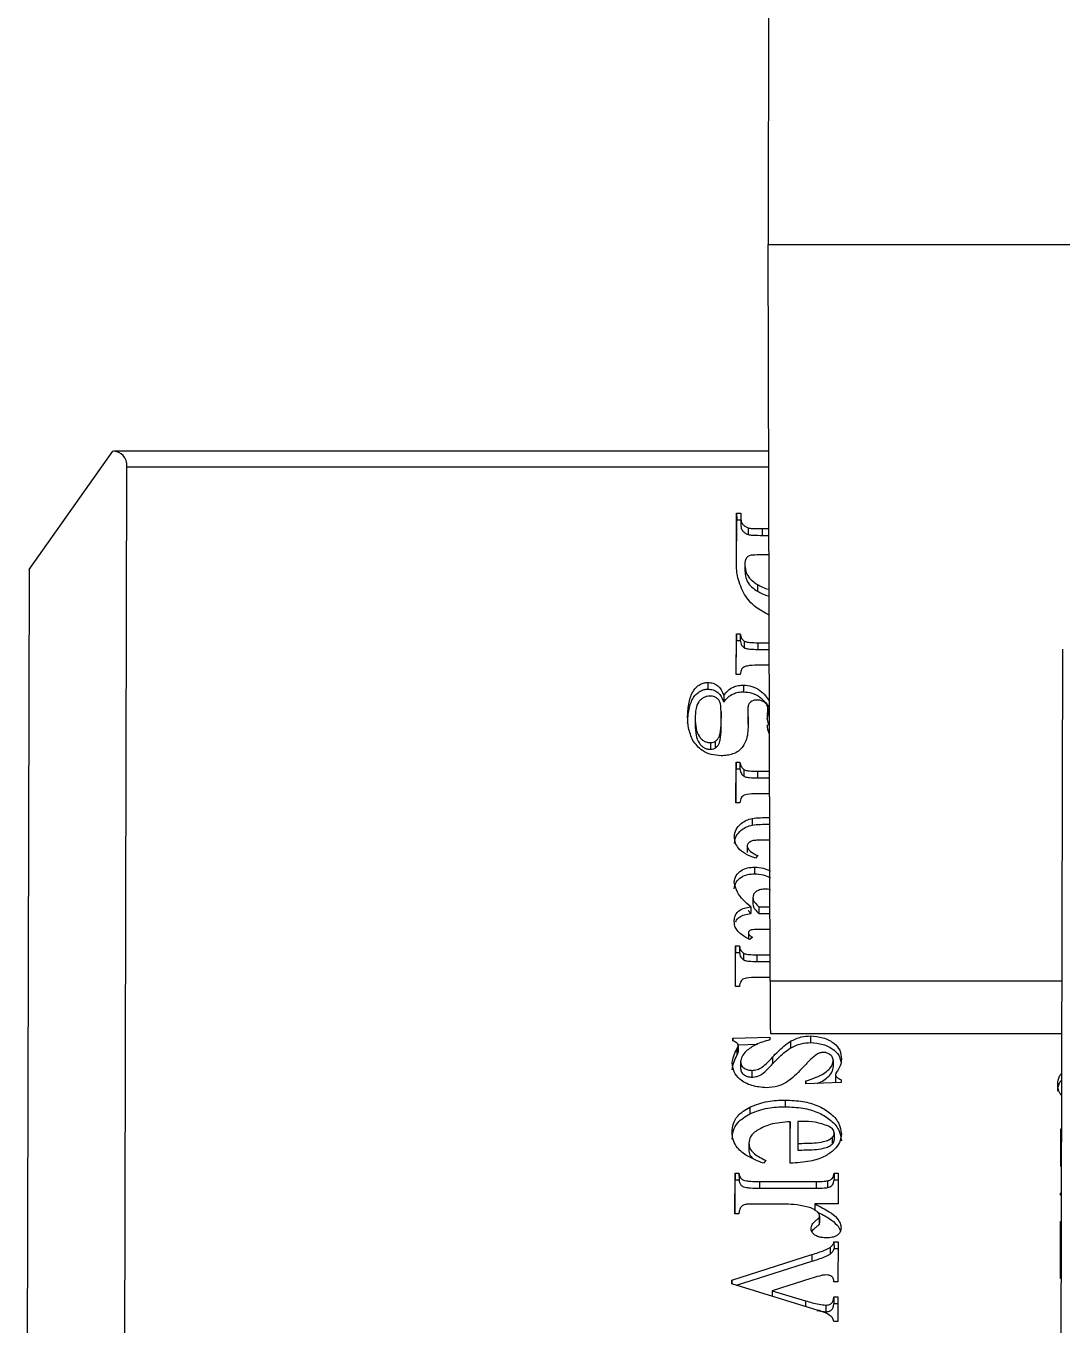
# Model space of a CAD drawing. Header units: millimetres. Extents: x -551930 to 36223, y -1733730 to 8014.
# Drawn here: x -551637.117 to -551634.739, y -1733487.433 to -1733484.452 of the extents above; entities that cross this region are included whole.
import ezdxf

# ---------------------------------------------------------------- set-up
doc = ezdxf.new("R2010")
doc.units = ezdxf.units.MM
doc.layers.get('0').update_dxf_attribs({"lineweight": 35})

msp = doc.modelspace()

# ---------------------------------------------------------------- linework, layer by layer
at = {"color": 7, "linetype": 'Continuous', "lineweight": 25}
for p, q in [((-551635.4123, -1733484.2957), (-551635.4139, -1733484.9535)), ((-551635.4139, -1733484.9535), (-551633.5014, -1733484.9535)), ((-551635.4093, -1733486.6426), (-551635.4139, -1733484.9535)), ((-551637.1099, -1733485.699), (-551636.9179, -1733485.4275)), ((-551635.4126, -1733485.4275), (-551636.9152, -1733485.4275)), ((-551636.8926, -1733488.5879), (-551636.8852, -1733485.4632)), ((-551635.4862, -1733485.682), (-551635.486, -1733485.57)), ((-551635.486, -1733485.57), (-551635.4767, -1733485.57)), ((-551635.486, -1733485.57), (-551635.4859, -1733485.5853)), ((-551635.4767, -1733485.57), (-551635.4767, -1733485.5784)), ((-551635.4861, -1733485.6845), (-551635.4859, -1733485.5853)), ((-551635.4859, -1733485.5853), (-551635.4767, -1733485.5853)), ((-551635.4767, -1733485.5784), (-551635.4767, -1733485.5937)), ((-551635.4594, -1733485.6036), (-551635.4594, -1733485.6189)), ((-551635.4274, -1733485.6052), (-551635.4121, -1733485.6052)), ((-551635.4274, -1733485.6052), (-551635.4274, -1733485.6206)), ((-551635.4274, -1733485.6206), (-551635.412, -1733485.6206)), ((-551635.4119, -1733485.6654), (-551635.4301, -1733485.6654)), ((-551635.4672, -1733485.6863), (-551635.4671, -1733485.7017)), ((-551637.1099, -1733485.699), (-551637.117, -1733488.6592)), ((-551635.4384, -1733485.7335), (-551635.4384, -1733485.7488)), ((-551635.4868, -1733485.9398), (-551635.4866, -1733485.8462)), ((-551635.4868, -1733485.9398), (-551635.4866, -1733485.8615)), ((-551635.4866, -1733485.8462), (-551635.4776, -1733485.8462)), ((-551635.4866, -1733485.8462), (-551635.4866, -1733485.8615)), ((-551635.4866, -1733485.8615), (-551635.4776, -1733485.8615)), ((-551635.4776, -1733485.8462), (-551635.4776, -1733485.8615)), ((-551635.4684, -1733485.8632), (-551635.4684, -1733485.8785)), ((-551635.4376, -1733485.8669), (-551635.4114, -1733485.8669)), ((-551635.4376, -1733485.8669), (-551635.4376, -1733485.8822)), ((-551635.4376, -1733485.8822), (-551635.4113, -1733485.8822)), ((-551634.7383, -1733485.8815), (-551634.7442, -1733488.3484)), ((-551635.4112, -1733485.9187), (-551635.4377, -1733485.9187)), ((-551635.5519, -1733485.958), (-551635.5519, -1733485.9734)), ((-551635.4779, -1733485.9398), (-551635.4868, -1733485.9398)), ((-551635.4706, -1733485.9642), (-551635.4706, -1733485.9795)), ((-551635.5155, -1733485.9882), (-551635.5155, -1733486.0035)), ((-551635.4604, -1733486.0201), (-551635.4599, -1733486.0521)), ((-551635.4604, -1733486.0201), (-551635.4603, -1733486.0355)), ((-551635.4141, -1733486.0181), (-551635.4141, -1733486.0334)), ((-551635.5813, -1733486.041), (-551635.5812, -1733486.0564)), ((-551635.5218, -1733486.0246), (-551635.5217, -1733486.04)), ((-551635.4603, -1733486.0355), (-551635.4601, -1733486.0537)), ((-551635.4119, -1733486.0564), (-551635.4156, -1733486.0402)), ((-551635.4148, -1733486.0437), (-551635.4141, -1733486.0334)), ((-551635.5458, -1733486.0961), (-551635.5457, -1733486.1115)), ((-551635.5351, -1733486.0933), (-551635.5351, -1733486.1086)), ((-551635.4875, -1733486.2346), (-551635.4873, -1733486.141)), ((-551635.4873, -1733486.141), (-551635.4783, -1733486.141)), ((-551635.4873, -1733486.141), (-551635.4873, -1733486.1564)), ((-551635.4783, -1733486.141), (-551635.4783, -1733486.1564)), ((-551635.4874, -1733486.2346), (-551635.4873, -1733486.1564)), ((-551635.4873, -1733486.1564), (-551635.4783, -1733486.1564)), ((-551635.4691, -1733486.158), (-551635.4691, -1733486.1734)), ((-551635.4383, -1733486.1617), (-551635.4106, -1733486.1617)), ((-551635.4383, -1733486.1617), (-551635.4383, -1733486.1771)), ((-551635.4383, -1733486.1771), (-551635.4105, -1733486.1771)), ((-551635.4104, -1733486.2135), (-551635.4384, -1733486.2135)), ((-551635.4786, -1733486.2346), (-551635.4875, -1733486.2346)), ((-551635.4503, -1733486.2699), (-551635.4503, -1733486.2852)), ((-551635.4101, -1733486.3199), (-551635.4221, -1733486.3199)), ((-551635.462, -1733486.3328), (-551635.4619, -1733486.3482)), ((-551635.4371, -1733486.3555), (-551635.4427, -1733486.3611)), ((-551635.4447, -1733486.3818), (-551635.4447, -1733486.3971)), ((-551635.4488, -1733486.4516), (-551635.4488, -1733486.467)), ((-551635.4533, -1733486.4885), (-551635.4597, -1733486.4815)), ((-551635.4533, -1733486.4731), (-551635.4533, -1733486.4885)), ((-551635.4348, -1733486.4731), (-551635.4348, -1733486.4885)), ((-551635.4348, -1733486.4731), (-551635.4097, -1733486.4731)), ((-551635.4348, -1733486.4885), (-551635.4097, -1733486.4885)), ((-551635.4096, -1733486.5248), (-551635.4305, -1733486.5248)), ((-551635.4591, -1733486.5328), (-551635.459, -1733486.5481)), ((-551635.4499, -1733486.5426), (-551635.4558, -1733486.5481)), ((-551635.4885, -1733486.6559), (-551635.4883, -1733486.5623)), ((-551635.4884, -1733486.6559), (-551635.4883, -1733486.5776)), ((-551635.4883, -1733486.5623), (-551635.4793, -1733486.5623)), ((-551635.4883, -1733486.5623), (-551635.4883, -1733486.5776)), ((-551635.4883, -1733486.5776), (-551635.4793, -1733486.5776)), ((-551635.4793, -1733486.5623), (-551635.4793, -1733486.5776)), ((-551635.4701, -1733486.5793), (-551635.4701, -1733486.5946)), ((-551635.4393, -1733486.583), (-551635.4094, -1733486.583)), ((-551635.4393, -1733486.583), (-551635.4393, -1733486.5983)), ((-551635.4393, -1733486.5983), (-551635.4094, -1733486.5983)), ((-551635.4093, -1733486.6348), (-551635.4394, -1733486.6348)), ((-551635.4796, -1733486.6559), (-551635.4885, -1733486.6559)), ((-551635.4085, -1733486.7637), (-551634.7404, -1733486.7637)), ((-551635.495, -1733486.7746), (-551635.41, -1733486.7717)), ((-551635.495, -1733486.7807), (-551635.495, -1733486.7746)), ((-551635.495, -1733486.7746), (-551635.495, -1733486.7807)), ((-551635.4852, -1733486.7985), (-551635.4852, -1733486.8139)), ((-551635.4828, -1733486.7895), (-551635.4382, -1733486.788)), ((-551635.4824, -1733486.7909), (-551635.4824, -1733486.8063)), ((-551635.41, -1733486.7717), (-551635.41, -1733486.7782)), ((-551635.3624, -1733486.7815), (-551635.3624, -1733486.7969)), ((-551635.3167, -1733486.7692), (-551635.3166, -1733486.7846)), ((-551635.4769, -1733486.8282), (-551635.4768, -1733486.8436)), ((-551635.4034, -1733486.818), (-551635.4034, -1733486.8333)), ((-551635.2644, -1733486.8252), (-551635.2643, -1733486.8405)), ((-551635.4514, -1733486.8483), (-551635.4514, -1733486.8637)), ((-551635.2589, -1733486.8577), (-551635.2588, -1733486.8731)), ((-551635.327, -1733486.8791), (-551635.327, -1733486.8725)), ((-551635.327, -1733486.8725), (-551635.327, -1733486.8791)), ((-551635.2463, -1733486.8762), (-551635.327, -1733486.8791)), ((-551635.2463, -1733486.8696), (-551635.2463, -1733486.8762)), ((-551635.3748, -1733486.9163), (-551635.3747, -1733486.9317)), ((-551635.4558, -1733486.9323), (-551635.4558, -1733486.9477)), ((-551635.3631, -1733487.0612), (-551635.3628, -1733486.9661)), ((-551635.3628, -1733486.9661), (-551635.3628, -1733486.9815)), ((-551635.3457, -1733486.9653), (-551635.3458, -1733487.0157)), ((-551635.3368, -1733486.9653), (-551635.3457, -1733486.9653)), ((-551635.363, -1733487.0612), (-551635.3628, -1733486.9815)), ((-551635.2668, -1733487.0024), (-551635.2667, -1733487.0178)), ((-551635.2623, -1733486.9919), (-551635.2622, -1733487.0073)), ((-551634.7423, -1733487.0688), (-551634.7421, -1733486.9827)), ((-551634.7422, -1733487.0688), (-551634.7421, -1733486.9981)), ((-551634.7421, -1733486.9827), (-551634.7409, -1733486.9827)), ((-551634.7421, -1733486.9827), (-551634.7421, -1733486.9981)), ((-551634.7421, -1733486.9981), (-551634.741, -1733486.9981)), ((-551635.458, -1733487.0153), (-551635.4579, -1733487.0307)), ((-551635.3458, -1733487.0157), (-551635.3458, -1733487.0311)), ((-551635.4191, -1733487.0549), (-551635.4247, -1733487.0612)), ((-551635.4898, -1733487.1776), (-551635.4895, -1733487.0839)), ((-551635.4895, -1733487.0839), (-551635.4806, -1733487.0839)), ((-551635.4895, -1733487.0839), (-551635.4895, -1733487.0993)), ((-551635.4806, -1733487.0839), (-551635.4805, -1733487.0993)), ((-551635.2622, -1733487.0839), (-551635.2529, -1733487.0839)), ((-551635.2622, -1733487.0839), (-551635.2622, -1733487.0993)), ((-551635.2529, -1733487.0839), (-551635.2531, -1733487.1548)), ((-551634.7411, -1733487.0688), (-551634.7423, -1733487.0688)), ((-551635.4897, -1733487.1776), (-551635.4895, -1733487.0993)), ((-551635.4895, -1733487.0993), (-551635.4805, -1733487.0993)), ((-551635.4338, -1733487.1032), (-551635.3032, -1733487.1032)), ((-551635.4338, -1733487.1032), (-551635.4338, -1733487.1186)), ((-551635.4338, -1733487.1186), (-551635.3031, -1733487.1186)), ((-551635.3032, -1733487.1032), (-551635.3031, -1733487.1186)), ((-551635.2771, -1733487.1018), (-551635.2771, -1733487.1171)), ((-551635.2622, -1733487.0993), (-551635.253, -1733487.0993)), ((-551635.3795, -1733487.155), (-551635.4482, -1733487.155)), ((-551635.2531, -1733487.1548), (-551635.3067, -1733487.1548)), ((-551635.3067, -1733487.1548), (-551635.3066, -1733487.1702)), ((-551634.7425, -1733487.1298), (-551634.7413, -1733487.1295)), ((-551634.7425, -1733487.1344), (-551634.7425, -1733487.1298)), ((-551634.7425, -1733487.1298), (-551634.7425, -1733487.1344)), ((-551634.7413, -1733487.1347), (-551634.7425, -1733487.1344)), ((-551635.4808, -1733487.1776), (-551635.4898, -1733487.1776)), ((-551635.2955, -1733487.1825), (-551635.2955, -1733487.1979)), ((-551635.2969, -1733487.1868), (-551635.2969, -1733487.2022)), ((-551634.7429, -1733487.3259), (-551634.7426, -1733487.1952)), ((-551634.7429, -1733487.3259), (-551634.7426, -1733487.2106)), ((-551634.7426, -1733487.1952), (-551634.7414, -1733487.1952)), ((-551634.7426, -1733487.1952), (-551634.7426, -1733487.2106)), ((-551634.7426, -1733487.2106), (-551634.7415, -1733487.2106)), ((-551635.2626, -1733487.2419), (-551635.2533, -1733487.2419)), ((-551635.2626, -1733487.2419), (-551635.2625, -1733487.2573)), ((-551635.2533, -1733487.2419), (-551635.2535, -1733487.3337)), ((-551635.4971, -1733487.3294), (-551635.3137, -1733487.271)), ((-551635.3137, -1733487.271), (-551635.3136, -1733487.2864)), ((-551635.2716, -1733487.2544), (-551635.2715, -1733487.2698)), ((-551635.2625, -1733487.2573), (-551635.2534, -1733487.2573)), ((-551635.4864, -1733487.3414), (-551635.3136, -1733487.2864)), ((-551635.4972, -1733487.338), (-551635.4971, -1733487.3294)), ((-551635.4971, -1733487.3294), (-551635.4971, -1733487.338)), ((-551635.3155, -1733487.3257), (-551635.4044, -1733487.3542)), ((-551635.2535, -1733487.3337), (-551635.2628, -1733487.3337)), ((-551634.7417, -1733487.3259), (-551634.7429, -1733487.3259)), ((-551635.3114, -1733487.3954), (-551635.4972, -1733487.338)), ((-551635.4044, -1733487.3542), (-551635.3276, -1733487.377)), ((-551635.4044, -1733487.3542), (-551635.4044, -1733487.3667)), ((-551635.2811, -1733487.3868), (-551635.2811, -1733487.4021)), ((-551635.2629, -1733487.3677), (-551635.2536, -1733487.3677)), ((-551635.2629, -1733487.3677), (-551635.2628, -1733487.3831)), ((-551635.2628, -1733487.3831), (-551635.2537, -1733487.3831)), ((-551635.2536, -1733487.3677), (-551635.2537, -1733487.4243)), ((-551635.2537, -1733487.4243), (-551635.263, -1733487.4243))]:
    msp.add_line(p, q, dxfattribs=at)
at = {"color": 8, "linetype": 'Continuous', "lineweight": 25}
for p, q in [((-551636.8852, -1733485.4632), (-551635.4125, -1733485.4632)), ((-551635.4093, -1733486.6426), (-551634.7401, -1733486.6426)), ((-551635.3276, -1733487.377), (-551635.3276, -1733487.3904))]:
    msp.add_line(p, q, dxfattribs=at)
at = {"color": 7, "linetype": 'Continuous', "lineweight": 25}
msp.add_arc((-551630.6198, -1733486.6723), 4.7896, 179.6446, 181.0932, dxfattribs=at)
msp.add_ellipse((-551636.9975, -1733485.54), major_axis=(0.103, 0.1033), ratio=0.433396, start_param=5.871496, end_param=6.656894, dxfattribs=at)
for points, knots in [([(-551635.4767, -1733485.5784), (-551635.4766, -1733485.5819), (-551635.4763, -1733485.5882), (-551635.472, -1733485.5958), (-551635.4661, -1733485.6007), (-551635.4616, -1733485.6026), (-551635.4594, -1733485.6036)], [0, 0, 0, 0, 0.354809, 0.623284, 0.811153, 1, 1, 1, 1]), ([(-551635.4767, -1733485.5937), (-551635.4765, -1733485.5973), (-551635.4763, -1733485.6035), (-551635.472, -1733485.6112), (-551635.4661, -1733485.6161), (-551635.4616, -1733485.618), (-551635.4594, -1733485.6189)], [0, 0, 0, 0, 0.354809, 0.623284, 0.811153, 1, 1, 1, 1]), ([(-551635.4594, -1733485.6036), (-551635.4579, -1733485.6039), (-551635.4537, -1733485.6046), (-551635.443, -1733485.6051), (-551635.4339, -1733485.6051), (-551635.4274, -1733485.6052)], [0, 0, 0, 0, 0.148718, 0.398624, 1, 1, 1, 1]), ([(-551635.4594, -1733485.6189), (-551635.4578, -1733485.6192), (-551635.4537, -1733485.62), (-551635.4429, -1733485.6204), (-551635.4338, -1733485.6205), (-551635.4274, -1733485.6206)], [0, 0, 0, 0, 0.148718, 0.398624, 1, 1, 1, 1]), ([(-551635.4301, -1733485.6654), (-551635.4362, -1733485.6655), (-551635.4452, -1733485.6655), (-551635.4559, -1733485.6664), (-551635.4608, -1733485.6691), (-551635.4624, -1733485.671), (-551635.4632, -1733485.672)], [0, 0, 0, 0, 0.51001, 0.74916, 0.870945, 1, 1, 1, 1]), ([(-551635.4832, -1733485.7177), (-551635.4842, -1733485.7121), (-551635.4862, -1733485.7003), (-551635.4862, -1733485.6884), (-551635.4862, -1733485.682)], [0, 0, 0, 0, 0.470765, 1, 1, 1, 1]), ([(-551635.4632, -1733485.672), (-551635.4645, -1733485.6743), (-551635.467, -1733485.6789), (-551635.4671, -1733485.6838), (-551635.4672, -1733485.6863)], [0, 0, 0, 0, 0.495092, 1, 1, 1, 1]), ([(-551635.4672, -1733485.6863), (-551635.4668, -1733485.6917), (-551635.466, -1733485.702), (-551635.4581, -1733485.7193), (-551635.4458, -1733485.7281), (-551635.4384, -1733485.7335)], [0, 0, 0, 0, 0.303059, 0.578562, 1, 1, 1, 1]), ([(-551635.4115, -1733485.8034), (-551635.4222, -1733485.7977), (-551635.4457, -1733485.7853), (-551635.4714, -1733485.7552), (-551635.4791, -1733485.7308), (-551635.4832, -1733485.7177)], [0, 0, 0, 0, 0.278524, 0.610215, 1, 1, 1, 1]), ([(-551635.4671, -1733485.7017), (-551635.4667, -1733485.7071), (-551635.466, -1733485.7174), (-551635.458, -1733485.7346), (-551635.4458, -1733485.7435), (-551635.4384, -1733485.7488)], [0, 0, 0, 0, 0.303059, 0.578562, 1, 1, 1, 1]), ([(-551635.4384, -1733485.7335), (-551635.4304, -1733485.7377), (-551635.422, -1733485.7422), (-551635.4122, -1733485.7444), (-551635.4117, -1733485.7445)], [0, 0, 0, 0, 0.947612, 1, 1, 1, 1]), ([(-551635.4384, -1733485.7488), (-551635.4304, -1733485.7531), (-551635.422, -1733485.7576), (-551635.4122, -1733485.7597), (-551635.4117, -1733485.7598)], [0, 0, 0, 0, 0.947612, 1, 1, 1, 1]), ([(-551635.4776, -1733485.8462), (-551635.4772, -1733485.85), (-551635.4764, -1733485.8564), (-551635.4707, -1733485.8612), (-551635.4684, -1733485.8632)], [0, 0, 0, 0, 0.600264, 1, 1, 1, 1]), ([(-551635.4776, -1733485.8615), (-551635.4771, -1733485.8654), (-551635.4764, -1733485.8718), (-551635.4707, -1733485.8766), (-551635.4684, -1733485.8785)], [0, 0, 0, 0, 0.600264, 1, 1, 1, 1]), ([(-551635.4684, -1733485.8632), (-551635.4675, -1733485.8636), (-551635.4654, -1733485.8647), (-551635.4611, -1733485.8655), (-551635.4518, -1733485.8667), (-551635.4438, -1733485.8668), (-551635.4376, -1733485.8669)], [0, 0, 0, 0, 0.102997, 0.240765, 0.417772, 1, 1, 1, 1]), ([(-551635.4684, -1733485.8785), (-551635.4675, -1733485.879), (-551635.4654, -1733485.88), (-551635.4611, -1733485.8809), (-551635.4518, -1733485.8821), (-551635.4437, -1733485.8822), (-551635.4376, -1733485.8822)], [0, 0, 0, 0, 0.102997, 0.240765, 0.417772, 1, 1, 1, 1]), ([(-551635.4377, -1733485.9187), (-551635.446, -1733485.9188), (-551635.4562, -1733485.9189), (-551635.4675, -1733485.9216), (-551635.472, -1733485.9243), (-551635.475, -1733485.9282), (-551635.477, -1733485.9335), (-551635.4776, -1733485.9376), (-551635.4779, -1733485.9398)], [0, 0, 0, 0, 0.423641, 0.52808, 0.608585, 0.713504, 0.842176, 1, 1, 1, 1]), ([(-551635.5986, -1733486.0365), (-551635.598, -1733486.0256), (-551635.5968, -1733486.0055), (-551635.5891, -1733485.9823), (-551635.5788, -1733485.9688), (-551635.5702, -1733485.9627), (-551635.5613, -1733485.9588), (-551635.5549, -1733485.9583), (-551635.5519, -1733485.958)], [0, 0, 0, 0, 0.353999, 0.649627, 0.759941, 0.850952, 0.928717, 1, 1, 1, 1]), ([(-551635.5519, -1733485.958), (-551635.5477, -1733485.9584), (-551635.539, -1733485.9593), (-551635.5281, -1733485.9658), (-551635.5205, -1733485.9759), (-551635.5174, -1733485.9837), (-551635.5155, -1733485.9882)], [0, 0, 0, 0, 0.210251, 0.438964, 0.678337, 1, 1, 1, 1]), ([(-551635.5155, -1733485.9882), (-551635.5125, -1733485.9841), (-551635.5069, -1733485.9767), (-551635.4951, -1733485.9689), (-551635.4828, -1733485.9648), (-551635.4747, -1733485.9644), (-551635.4706, -1733485.9642)], [0, 0, 0, 0, 0.3179913, 0.5910074, 0.7925113, 1, 1, 1, 1]), ([(-551635.4706, -1733485.9642), (-551635.464, -1733485.9648), (-551635.4498, -1733485.9663), (-551635.4323, -1733485.9759), (-551635.4193, -1733485.9878), (-551635.4137, -1733485.9967), (-551635.411, -1733486.0009)], [0, 0, 0, 0, 0.240873, 0.513733, 0.769336, 1, 1, 1, 1]), ([(-551635.5986, -1733486.0519), (-551635.5979, -1733486.0409), (-551635.5967, -1733486.0209), (-551635.5891, -1733485.9977), (-551635.5787, -1733485.9841), (-551635.5701, -1733485.9781), (-551635.5612, -1733485.9741), (-551635.5549, -1733485.9736), (-551635.5519, -1733485.9734)], [0, 0, 0, 0, 0.353999, 0.649627, 0.759941, 0.850952, 0.928717, 1, 1, 1, 1]), ([(-551635.5472, -1733485.9892), (-551635.5496, -1733485.9894), (-551635.5545, -1733485.9897), (-551635.5614, -1733485.9926), (-551635.5678, -1733485.997), (-551635.5757, -1733486.0051), (-551635.5805, -1733486.0205), (-551635.581, -1733486.0334), (-551635.5813, -1733486.041)], [0, 0, 0, 0, 0.082507, 0.169545, 0.268715, 0.386043, 0.638646, 1, 1, 1, 1]), ([(-551635.5519, -1733485.9734), (-551635.5477, -1733485.9738), (-551635.5389, -1733485.9746), (-551635.5281, -1733485.9812), (-551635.5205, -1733485.9913), (-551635.5173, -1733485.9991), (-551635.5155, -1733486.0035)], [0, 0, 0, 0, 0.210251, 0.438964, 0.678337, 1, 1, 1, 1]), ([(-551635.5259, -1733485.9996), (-551635.5274, -1733485.9979), (-551635.5302, -1733485.9946), (-551635.5358, -1733485.9912), (-551635.5416, -1733485.9895), (-551635.5453, -1733485.9893), (-551635.5472, -1733485.9892)], [0, 0, 0, 0, 0.3118371, 0.5847443, 0.7890528, 1, 1, 1, 1]), ([(-551635.5155, -1733486.0035), (-551635.5125, -1733485.9995), (-551635.5068, -1733485.9921), (-551635.4951, -1733485.9843), (-551635.4827, -1733485.9802), (-551635.4747, -1733485.9797), (-551635.4706, -1733485.9795)], [0, 0, 0, 0, 0.317991, 0.591007, 0.792511, 1, 1, 1, 1]), ([(-551635.4706, -1733485.9795), (-551635.4639, -1733485.9802), (-551635.4498, -1733485.9816), (-551635.4323, -1733485.9912), (-551635.4193, -1733486.0032), (-551635.4136, -1733486.0121), (-551635.411, -1733486.0163)], [0, 0, 0, 0, 0.2408727, 0.5137328, 0.7693363, 1, 1, 1, 1]), ([(-551635.5218, -1733486.0246), (-551635.5219, -1733486.0189), (-551635.5221, -1733486.0116), (-551635.524, -1733486.0033), (-551635.5253, -1733486.0007), (-551635.5259, -1733485.9996)], [0, 0, 0, 0, 0.677418, 0.860576, 1, 1, 1, 1]), ([(-551635.4396, -1733485.9984), (-551635.4417, -1733485.9985), (-551635.4459, -1733485.9988), (-551635.4516, -1733486.0011), (-551635.4567, -1733486.0052), (-551635.46, -1733486.0119), (-551635.4602, -1733486.0171), (-551635.4604, -1733486.0201)], [0, 0, 0, 0, 0.155654, 0.306588, 0.470114, 0.701011, 1, 1, 1, 1]), ([(-551635.4141, -1733486.0181), (-551635.4145, -1733486.0151), (-551635.4154, -1733486.0093), (-551635.4224, -1733486.0029), (-551635.4308, -1733485.999), (-551635.4367, -1733485.9986), (-551635.4396, -1733485.9984)], [0, 0, 0, 0, 0.2907808, 0.5745326, 0.7875189, 1, 1, 1, 1]), ([(-551635.4156, -1733486.0402), (-551635.4155, -1733486.0393), (-551635.4154, -1733486.0368), (-551635.4149, -1733486.0294), (-551635.4145, -1733486.0229), (-551635.4141, -1733486.0181)], [0, 0, 0, 0, 0.122215, 0.340922, 1, 1, 1, 1]), ([(-551635.5864, -1733486.0912), (-551635.5904, -1733486.0817), (-551635.5977, -1733486.0638), (-551635.5983, -1733486.0452), (-551635.5986, -1733486.0365)], [0, 0, 0, 0, 0.534789, 1, 1, 1, 1]), ([(-551635.5813, -1733486.041), (-551635.5809, -1733486.0487), (-551635.5804, -1733486.0625), (-551635.5746, -1733486.0784), (-551635.5674, -1733486.0878), (-551635.5612, -1733486.0926), (-551635.5539, -1733486.0956), (-551635.5485, -1733486.096), (-551635.5458, -1733486.0961)], [0, 0, 0, 0, 0.3456794, 0.6179471, 0.7292854, 0.8248724, 0.9119782, 1, 1, 1, 1]), ([(-551635.5351, -1733486.0933), (-551635.5333, -1733486.0919), (-551635.5296, -1733486.0889), (-551635.5259, -1733486.0827), (-551635.5202, -1733486.0613), (-551635.521, -1733486.0417), (-551635.5218, -1733486.0246)], [0, 0, 0, 0, 0.0805941, 0.1710296, 0.2818756, 1, 1, 1, 1]), ([(-551635.5351, -1733486.1086), (-551635.5333, -1733486.1072), (-551635.5295, -1733486.1042), (-551635.5259, -1733486.098), (-551635.5201, -1733486.0767), (-551635.521, -1733486.057), (-551635.5217, -1733486.04)], [0, 0, 0, 0, 0.080594, 0.17103, 0.281876, 1, 1, 1, 1]), ([(-551635.4599, -1733486.0521), (-551635.4598, -1733486.0642), (-551635.4597, -1733486.0825), (-551635.4685, -1733486.0996), (-551635.4715, -1733486.1054)], [0, 0, 0, 0, 0.66095, 1, 1, 1, 1]), ([(-551635.5812, -1733486.0564), (-551635.5809, -1733486.0641), (-551635.5803, -1733486.0779), (-551635.5746, -1733486.0938), (-551635.5674, -1733486.1031), (-551635.5612, -1733486.1079), (-551635.5538, -1733486.111), (-551635.5484, -1733486.1113), (-551635.5457, -1733486.1115)], [0, 0, 0, 0, 0.345679, 0.617947, 0.729285, 0.824872, 0.911978, 1, 1, 1, 1]), ([(-551635.4108, -1733486.0757), (-551635.4109, -1733486.0756), (-551635.4147, -1733486.0694), (-551635.4151, -1733486.0624), (-551635.4155, -1733486.0556)], [0, 0, 0, 0, 0.017633, 1, 1, 1, 1]), ([(-551635.5215, -1733486.1263), (-551635.5293, -1733486.1257), (-551635.545, -1733486.1245), (-551635.5701, -1733486.113), (-551635.5802, -1733486.0995), (-551635.5864, -1733486.0912)], [0, 0, 0, 0, 0.272733, 0.550867, 1, 1, 1, 1]), ([(-551635.5458, -1733486.0961), (-551635.5435, -1733486.096), (-551635.5396, -1733486.0958), (-551635.5365, -1733486.094), (-551635.5351, -1733486.0933)], [0, 0, 0, 0, 0.573414, 1, 1, 1, 1]), ([(-551635.5457, -1733486.1115), (-551635.5435, -1733486.1114), (-551635.5395, -1733486.1111), (-551635.5364, -1733486.1094), (-551635.5351, -1733486.1086)], [0, 0, 0, 0, 0.573414, 1, 1, 1, 1]), ([(-551635.4715, -1733486.1054), (-551635.4747, -1733486.1089), (-551635.4809, -1733486.1158), (-551635.494, -1733486.1223), (-551635.5078, -1733486.1257), (-551635.5168, -1733486.1261), (-551635.5215, -1733486.1263)], [0, 0, 0, 0, 0.286284, 0.553311, 0.767819, 1, 1, 1, 1]), ([(-551635.4783, -1733486.141), (-551635.4779, -1733486.1449), (-551635.4771, -1733486.1513), (-551635.4714, -1733486.1561), (-551635.4691, -1733486.158)], [0, 0, 0, 0, 0.600264, 1, 1, 1, 1]), ([(-551635.4783, -1733486.1564), (-551635.4778, -1733486.1602), (-551635.4771, -1733486.1667), (-551635.4714, -1733486.1715), (-551635.4691, -1733486.1734)], [0, 0, 0, 0, 0.600264, 1, 1, 1, 1]), ([(-551635.4691, -1733486.158), (-551635.4682, -1733486.1585), (-551635.4661, -1733486.1595), (-551635.4618, -1733486.1604), (-551635.4525, -1733486.1616), (-551635.4445, -1733486.1617), (-551635.4383, -1733486.1617)], [0, 0, 0, 0, 0.102997, 0.240765, 0.417772, 1, 1, 1, 1]), ([(-551635.4691, -1733486.1734), (-551635.4682, -1733486.1738), (-551635.4661, -1733486.1749), (-551635.4618, -1733486.1757), (-551635.4525, -1733486.1769), (-551635.4444, -1733486.177), (-551635.4383, -1733486.1771)], [0, 0, 0, 0, 0.102997, 0.240765, 0.417772, 1, 1, 1, 1]), ([(-551635.4384, -1733486.2135), (-551635.4467, -1733486.2136), (-551635.4569, -1733486.2137), (-551635.4682, -1733486.2164), (-551635.4727, -1733486.2191), (-551635.4757, -1733486.2231), (-551635.4777, -1733486.2284), (-551635.4783, -1733486.2324), (-551635.4786, -1733486.2346)], [0, 0, 0, 0, 0.423641, 0.52808, 0.608585, 0.713504, 0.842176, 1, 1, 1, 1]), ([(-551635.4911, -1733486.3123), (-551635.4904, -1733486.3065), (-551635.4891, -1733486.2953), (-551635.4772, -1733486.2826), (-551635.4643, -1733486.2738), (-551635.4548, -1733486.2712), (-551635.4503, -1733486.2699)], [0, 0, 0, 0, 0.308954, 0.601284, 0.810624, 1, 1, 1, 1]), ([(-551635.491, -1733486.3277), (-551635.4904, -1733486.3219), (-551635.489, -1733486.3107), (-551635.4772, -1733486.298), (-551635.4642, -1733486.2892), (-551635.4548, -1733486.2865), (-551635.4503, -1733486.2852)], [0, 0, 0, 0, 0.308954, 0.601284, 0.810624, 1, 1, 1, 1]), ([(-551635.4503, -1733486.2699), (-551635.4441, -1733486.2693), (-551635.4308, -1733486.268), (-551635.4174, -1733486.2681), (-551635.4103, -1733486.2681)], [0, 0, 0, 0, 0.469415, 1, 1, 1, 1]), ([(-551635.4503, -1733486.2852), (-551635.444, -1733486.2847), (-551635.4308, -1733486.2834), (-551635.4174, -1733486.2835), (-551635.4102, -1733486.2835)], [0, 0, 0, 0, 0.469415, 1, 1, 1, 1]), ([(-551635.4427, -1733486.3611), (-551635.4508, -1733486.3582), (-551635.466, -1733486.3527), (-551635.4817, -1733486.34), (-551635.4899, -1733486.3261), (-551635.4907, -1733486.317), (-551635.4911, -1733486.3123)], [0, 0, 0, 0, 0.307089, 0.57542, 0.780827, 1, 1, 1, 1]), ([(-551635.4221, -1733486.3199), (-551635.4282, -1733486.3199), (-551635.4376, -1733486.32), (-551635.4493, -1733486.321), (-551635.4556, -1733486.3238), (-551635.4591, -1733486.3269), (-551635.4615, -1733486.3298), (-551635.4618, -1733486.3318), (-551635.462, -1733486.3328)], [0, 0, 0, 0, 0.38071, 0.581193, 0.718768, 0.825764, 0.919862, 1, 1, 1, 1]), ([(-551635.462, -1733486.3328), (-551635.4616, -1733486.335), (-551635.4607, -1733486.3399), (-551635.4521, -1733486.3483), (-551635.4431, -1733486.3526), (-551635.4371, -1733486.3555)], [0, 0, 0, 0, 0.221959, 0.476499, 1, 1, 1, 1]), ([(-551635.4913, -1733486.4162), (-551635.4906, -1733486.411), (-551635.4891, -1733486.4008), (-551635.4765, -1733486.3895), (-551635.4611, -1733486.3827), (-551635.4502, -1733486.3821), (-551635.4447, -1733486.3818)], [0, 0, 0, 0, 0.284469, 0.561949, 0.776319, 1, 1, 1, 1]), ([(-551635.4913, -1733486.4315), (-551635.4905, -1733486.4264), (-551635.489, -1733486.4162), (-551635.4765, -1733486.4048), (-551635.461, -1733486.3981), (-551635.4502, -1733486.3975), (-551635.4447, -1733486.3971)], [0, 0, 0, 0, 0.284469, 0.561949, 0.776319, 1, 1, 1, 1]), ([(-551635.4447, -1733486.3818), (-551635.438, -1733486.3822), (-551635.4248, -1733486.383), (-551635.4136, -1733486.3883), (-551635.4081, -1733486.3909)], [0, 0, 0, 0, 0.504406, 1, 1, 1, 1]), ([(-551635.4447, -1733486.3971), (-551635.438, -1733486.3975), (-551635.4248, -1733486.3983), (-551635.4136, -1733486.4036), (-551635.4081, -1733486.4062)], [0, 0, 0, 0, 0.505449, 1, 1, 1, 1]), ([(-551635.4533, -1733486.4731), (-551635.4655, -1733486.4626), (-551635.4849, -1733486.4457), (-551635.4896, -1733486.4242), (-551635.4913, -1733486.4162)], [0, 0, 0, 0, 0.626456, 1, 1, 1, 1]), ([(-551635.442, -1733486.4385), (-551635.4442, -1733486.4406), (-551635.4483, -1733486.4445), (-551635.4486, -1733486.4493), (-551635.4488, -1733486.4516)], [0, 0, 0, 0, 0.528394, 1, 1, 1, 1]), ([(-551635.4216, -1733486.4324), (-551635.4258, -1733486.4327), (-551635.4334, -1733486.4334), (-551635.4394, -1733486.4369), (-551635.442, -1733486.4385)], [0, 0, 0, 0, 0.5485313, 1, 1, 1, 1]), ([(-551635.4082, -1733486.4342), (-551635.4086, -1733486.434), (-551635.4126, -1733486.4325), (-551635.4173, -1733486.4324), (-551635.4216, -1733486.4324)], [0, 0, 0, 0, 0.089705, 1, 1, 1, 1]), ([(-551635.4488, -1733486.4516), (-551635.4486, -1733486.4535), (-551635.448, -1733486.4574), (-551635.4435, -1733486.4649), (-551635.4383, -1733486.4699), (-551635.4348, -1733486.4731)], [0, 0, 0, 0, 0.22547, 0.487942, 1, 1, 1, 1]), ([(-551635.4488, -1733486.467), (-551635.4485, -1733486.4688), (-551635.448, -1733486.4728), (-551635.4434, -1733486.4802), (-551635.4382, -1733486.4852), (-551635.4348, -1733486.4885)], [0, 0, 0, 0, 0.22547, 0.487942, 1, 1, 1, 1]), ([(-551635.4915, -1733486.5065), (-551635.4913, -1733486.5031), (-551635.4909, -1733486.4967), (-551635.4869, -1733486.4879), (-551635.4795, -1733486.4806), (-551635.4679, -1733486.4752), (-551635.4584, -1733486.4739), (-551635.4533, -1733486.4731)], [0, 0, 0, 0, 0.21253, 0.395915, 0.56405, 0.76685, 1, 1, 1, 1]), ([(-551635.4881, -1733486.5075), (-551635.4876, -1733486.506), (-551635.4859, -1733486.502), (-551635.4793, -1733486.496), (-551635.4679, -1733486.4905), (-551635.4584, -1733486.4892), (-551635.4533, -1733486.4885)], [0, 0, 0, 0, 0.131784, 0.373435, 0.664907, 1, 1, 1, 1]), ([(-551635.4558, -1733486.5481), (-551635.4619, -1733486.5448), (-551635.4733, -1733486.5388), (-551635.4848, -1733486.5279), (-551635.4907, -1733486.517), (-551635.4912, -1733486.5101), (-551635.4915, -1733486.5065)], [0, 0, 0, 0, 0.326477, 0.595906, 0.794135, 1, 1, 1, 1]), ([(-551635.4305, -1733486.5248), (-551635.4368, -1733486.5246), (-551635.4442, -1733486.5245), (-551635.4521, -1733486.5259), (-551635.4546, -1733486.5268), (-551635.4566, -1733486.5279), (-551635.458, -1733486.5294), (-551635.4589, -1733486.531), (-551635.459, -1733486.5322), (-551635.4591, -1733486.5328)], [0, 0, 0, 0, 0.55111, 0.642796, 0.717014, 0.791849, 0.861239, 0.929162, 1, 1, 1, 1]), ([(-551635.4591, -1733486.5328), (-551635.4589, -1733486.5337), (-551635.4586, -1733486.5357), (-551635.4555, -1733486.5393), (-551635.4521, -1733486.5413), (-551635.4499, -1733486.5426)], [0, 0, 0, 0, 0.227442, 0.485352, 1, 1, 1, 1]), ([(-551635.4793, -1733486.5623), (-551635.4789, -1733486.5661), (-551635.4781, -1733486.5726), (-551635.4724, -1733486.5774), (-551635.4701, -1733486.5793)], [0, 0, 0, 0, 0.600264, 1, 1, 1, 1]), ([(-551635.4793, -1733486.5776), (-551635.4788, -1733486.5815), (-551635.4781, -1733486.5879), (-551635.4724, -1733486.5927), (-551635.4701, -1733486.5946)], [0, 0, 0, 0, 0.600264, 1, 1, 1, 1]), ([(-551635.4701, -1733486.5793), (-551635.4692, -1733486.5797), (-551635.4671, -1733486.5808), (-551635.4628, -1733486.5817), (-551635.4535, -1733486.5829), (-551635.4455, -1733486.5829), (-551635.4393, -1733486.583)], [0, 0, 0, 0, 0.102997, 0.240765, 0.417772, 1, 1, 1, 1]), ([(-551635.4701, -1733486.5946), (-551635.4692, -1733486.5951), (-551635.4671, -1733486.5961), (-551635.4628, -1733486.597), (-551635.4535, -1733486.5982), (-551635.4454, -1733486.5983), (-551635.4393, -1733486.5983)], [0, 0, 0, 0, 0.102997, 0.240765, 0.417772, 1, 1, 1, 1]), ([(-551635.4394, -1733486.6348), (-551635.4477, -1733486.6349), (-551635.4579, -1733486.635), (-551635.4692, -1733486.6377), (-551635.4737, -1733486.6404), (-551635.4767, -1733486.6443), (-551635.4787, -1733486.6497), (-551635.4793, -1733486.6537), (-551635.4796, -1733486.6559)], [0, 0, 0, 0, 0.423641, 0.52808, 0.608585, 0.713504, 0.842176, 1, 1, 1, 1]), ([(-551635.496, -1733486.8315), (-551635.4951, -1733486.826), (-551635.4934, -1733486.8147), (-551635.488, -1733486.804), (-551635.4852, -1733486.7985)], [0, 0, 0, 0, 0.487645, 1, 1, 1, 1]), ([(-551635.4824, -1733486.7909), (-551635.4826, -1733486.7898), (-551635.483, -1733486.7875), (-551635.4873, -1733486.7835), (-551635.4919, -1733486.7818), (-551635.495, -1733486.7807)], [0, 0, 0, 0, 0.23145, 0.48421, 1, 1, 1, 1]), ([(-551635.4852, -1733486.7985), (-551635.4843, -1733486.7968), (-551635.483, -1733486.7944), (-551635.4826, -1733486.7918), (-551635.4824, -1733486.7909)], [0, 0, 0, 0, 0.6813368, 1, 1, 1, 1]), ([(-551635.41, -1733486.7782), (-551635.4212, -1733486.7814), (-551635.4417, -1733486.7873), (-551635.4624, -1733486.8019), (-551635.4745, -1733486.8156), (-551635.4761, -1733486.8243), (-551635.4769, -1733486.8282)], [0, 0, 0, 0, 0.352137, 0.647168, 0.838875, 1, 1, 1, 1]), ([(-551635.4034, -1733486.818), (-551635.3952, -1733486.8092), (-551635.383, -1733486.7961), (-551635.3675, -1733486.7851), (-551635.3624, -1733486.7815)], [0, 0, 0, 0, 0.670265, 1, 1, 1, 1]), ([(-551635.4034, -1733486.8333), (-551635.3952, -1733486.8246), (-551635.383, -1733486.8115), (-551635.3675, -1733486.8005), (-551635.3624, -1733486.7969)], [0, 0, 0, 0, 0.670265, 1, 1, 1, 1]), ([(-551635.3624, -1733486.7815), (-551635.3545, -1733486.7776), (-551635.3406, -1733486.7706), (-551635.3239, -1733486.7696), (-551635.3167, -1733486.7692)], [0, 0, 0, 0, 0.5673446, 1, 1, 1, 1]), ([(-551635.3624, -1733486.7969), (-551635.3545, -1733486.7929), (-551635.3405, -1733486.786), (-551635.3239, -1733486.785), (-551635.3166, -1733486.7846)], [0, 0, 0, 0, 0.567345, 1, 1, 1, 1]), ([(-551635.3167, -1733486.7692), (-551635.3068, -1733486.7701), (-551635.2866, -1733486.7719), (-551635.2622, -1733486.7844), (-551635.2471, -1733486.8025), (-551635.2459, -1733486.8157), (-551635.2453, -1733486.8227)], [0, 0, 0, 0, 0.258602, 0.530447, 0.750774, 1, 1, 1, 1]), ([(-551635.3166, -1733486.7846), (-551635.3067, -1733486.7855), (-551635.2865, -1733486.7872), (-551635.2625, -1733486.7998), (-551635.2491, -1733486.8146), (-551635.2479, -1733486.8242), (-551635.2474, -1733486.8276)], [0, 0, 0, 0, 0.29615, 0.607465, 0.859783, 1, 1, 1, 1]), ([(-551635.4959, -1733486.8469), (-551635.4951, -1733486.8414), (-551635.4934, -1733486.83), (-551635.488, -1733486.8194), (-551635.4852, -1733486.8139)], [0, 0, 0, 0, 0.487645, 1, 1, 1, 1]), ([(-551635.4852, -1733486.8139), (-551635.4843, -1733486.8122), (-551635.483, -1733486.8097), (-551635.4825, -1733486.8071), (-551635.4824, -1733486.8063)], [0, 0, 0, 0, 0.681337, 1, 1, 1, 1]), ([(-551635.4769, -1733486.8282), (-551635.4765, -1733486.8313), (-551635.4757, -1733486.8372), (-551635.4688, -1733486.8438), (-551635.4603, -1733486.8477), (-551635.4544, -1733486.8481), (-551635.4514, -1733486.8483)], [0, 0, 0, 0, 0.296954, 0.576829, 0.786732, 1, 1, 1, 1]), ([(-551635.4514, -1733486.8483), (-551635.4471, -1733486.848), (-551635.4384, -1733486.8474), (-551635.4205, -1733486.8371), (-551635.4108, -1733486.8262), (-551635.4034, -1733486.818)], [0, 0, 0, 0, 0.192724, 0.388298, 1, 1, 1, 1]), ([(-551635.3005, -1733486.8106), (-551635.3057, -1733486.8146), (-551635.3177, -1733486.8239), (-551635.3377, -1733486.8456), (-551635.359, -1733486.8687), (-551635.3897, -1733486.8859), (-551635.409, -1733486.8874), (-551635.4182, -1733486.8881)], [0, 0, 0, 0, 0.136543, 0.319491, 0.652587, 0.833751, 1, 1, 1, 1]), ([(-551635.327, -1733486.8725), (-551635.319, -1733486.8698), (-551635.3045, -1733486.865), (-551635.2864, -1733486.8564), (-551635.2742, -1733486.8466), (-551635.2661, -1733486.8363), (-551635.2649, -1733486.8287), (-551635.2644, -1733486.8252)], [0, 0, 0, 0, 0.278575, 0.500531, 0.674628, 0.846682, 1, 1, 1, 1]), ([(-551635.2873, -1733486.8069), (-551635.2899, -1733486.8072), (-551635.2947, -1733486.8076), (-551635.2987, -1733486.8097), (-551635.3005, -1733486.8106)], [0, 0, 0, 0, 0.532142, 1, 1, 1, 1]), ([(-551635.2644, -1733486.8252), (-551635.2648, -1733486.8225), (-551635.2656, -1733486.8171), (-551635.272, -1733486.8113), (-551635.2795, -1733486.8075), (-551635.2848, -1733486.8071), (-551635.2873, -1733486.8069)], [0, 0, 0, 0, 0.291318, 0.581629, 0.795178, 1, 1, 1, 1]), ([(-551635.2453, -1733486.8227), (-551635.2459, -1733486.8279), (-551635.2469, -1733486.8374), (-551635.2524, -1733486.8459), (-551635.2549, -1733486.8498)], [0, 0, 0, 0, 0.550898, 1, 1, 1, 1]), ([(-551635.4182, -1733486.8881), (-551635.4294, -1733486.887), (-551635.452, -1733486.885), (-551635.4787, -1733486.8708), (-551635.4936, -1733486.8515), (-551635.4951, -1733486.8383), (-551635.496, -1733486.8315)], [0, 0, 0, 0, 0.27462, 0.55512, 0.774304, 1, 1, 1, 1]), ([(-551635.4768, -1733486.8436), (-551635.4765, -1733486.8466), (-551635.4757, -1733486.8526), (-551635.4687, -1733486.8592), (-551635.4603, -1733486.8631), (-551635.4544, -1733486.8635), (-551635.4514, -1733486.8637)], [0, 0, 0, 0, 0.296954, 0.576829, 0.786732, 1, 1, 1, 1]), ([(-551635.4514, -1733486.8637), (-551635.4471, -1733486.8634), (-551635.4384, -1733486.8628), (-551635.4205, -1733486.8525), (-551635.4108, -1733486.8416), (-551635.4034, -1733486.8333)], [0, 0, 0, 0, 0.192724, 0.388298, 1, 1, 1, 1]), ([(-551635.3008, -1733486.8781), (-551635.2956, -1733486.8758), (-551635.2856, -1733486.8713), (-551635.2742, -1733486.8619), (-551635.2661, -1733486.8517), (-551635.2649, -1733486.8441), (-551635.2643, -1733486.8405)], [0, 0, 0, 0, 0.277101, 0.529077, 0.778097, 1, 1, 1, 1]), ([(-551635.2549, -1733486.8498), (-551635.2562, -1733486.8513), (-551635.2581, -1733486.8539), (-551635.2587, -1733486.8567), (-551635.2589, -1733486.8577)], [0, 0, 0, 0, 0.636355, 1, 1, 1, 1]), ([(-551635.2589, -1733486.8577), (-551635.2588, -1733486.8589), (-551635.2587, -1733486.8611), (-551635.2548, -1733486.8657), (-551635.25, -1733486.8679), (-551635.2463, -1733486.8696)], [0, 0, 0, 0, 0.218284, 0.400425, 1, 1, 1, 1]), ([(-551634.7489, -1733486.8805), (-551634.7486, -1733486.8738), (-551634.7481, -1733486.8648), (-551634.7422, -1733486.8571), (-551634.7406, -1733486.8551)], [0, 0, 0, 0, 0.740253, 1, 1, 1, 1]), ([(-551635.2588, -1733486.8731), (-551635.2589, -1733486.8743), (-551635.259, -1733486.8755), (-551635.2582, -1733486.8766), (-551635.2581, -1733486.8766)], [0, 0, 0, 0, 0.971916, 1, 1, 1, 1]), ([(-551634.7408, -1733486.9054), (-551634.7421, -1733486.9038), (-551634.7481, -1733486.8962), (-551634.7485, -1733486.8874), (-551634.7489, -1733486.8805)], [0, 0, 0, 0, 0.22339, 1, 1, 1, 1]), ([(-551634.7488, -1733486.8958), (-551634.7485, -1733486.8892), (-551634.7481, -1733486.8802), (-551634.7422, -1733486.8725), (-551634.7407, -1733486.8705)], [0, 0, 0, 0, 0.743813, 1, 1, 1, 1]), ([(-551635.4558, -1733486.9323), (-551635.4422, -1733486.9272), (-551635.4167, -1733486.9176), (-551635.3881, -1733486.9167), (-551635.3748, -1733486.9163)], [0, 0, 0, 0, 0.532315, 1, 1, 1, 1]), ([(-551635.3748, -1733486.9163), (-551635.361, -1733486.9169), (-551635.3351, -1733486.9179), (-551635.2993, -1733486.928), (-551635.2711, -1733486.9451), (-551635.2496, -1733486.9676), (-551635.247, -1733486.9857), (-551635.2457, -1733486.9946)], [0, 0, 0, 0, 0.220122, 0.416556, 0.604387, 0.805379, 1, 1, 1, 1]), ([(-551635.4963, -1733486.9907), (-551635.4958, -1733486.9839), (-551635.4947, -1733486.971), (-551635.4831, -1733486.9492), (-551635.4662, -1733486.9387), (-551635.4558, -1733486.9323)], [0, 0, 0, 0, 0.2986711, 0.5712862, 1, 1, 1, 1]), ([(-551635.4963, -1733487.0061), (-551635.4957, -1733486.9993), (-551635.4946, -1733486.9863), (-551635.4831, -1733486.9646), (-551635.4661, -1733486.9541), (-551635.4558, -1733486.9477)], [0, 0, 0, 0, 0.298671, 0.571286, 1, 1, 1, 1]), ([(-551635.4558, -1733486.9477), (-551635.4422, -1733486.9426), (-551635.4167, -1733486.9329), (-551635.3881, -1733486.9321), (-551635.3747, -1733486.9317)], [0, 0, 0, 0, 0.532315, 1, 1, 1, 1]), ([(-551635.3747, -1733486.9317), (-551635.361, -1733486.9322), (-551635.335, -1733486.9332), (-551635.2993, -1733486.9434), (-551635.271, -1733486.9604), (-551635.2495, -1733486.9829), (-551635.247, -1733487.0011), (-551635.2457, -1733487.01)], [0, 0, 0, 0, 0.220122, 0.416556, 0.604387, 0.805379, 1, 1, 1, 1]), ([(-551635.3628, -1733486.9661), (-551635.3788, -1733486.9673), (-551635.4057, -1733486.9692), (-551635.4279, -1733486.9801), (-551635.4369, -1733486.9846)], [0, 0, 0, 0, 0.5948, 1, 1, 1, 1]), ([(-551635.2751, -1733486.9762), (-551635.2851, -1733486.9727), (-551635.3046, -1733486.9659), (-551635.3262, -1733486.9655), (-551635.3368, -1733486.9653)], [0, 0, 0, 0, 0.509802, 1, 1, 1, 1]), ([(-551635.2623, -1733486.9919), (-551635.2624, -1733486.9902), (-551635.2628, -1733486.9868), (-551635.2668, -1733486.9809), (-551635.2719, -1733486.978), (-551635.2751, -1733486.9762)], [0, 0, 0, 0, 0.27032, 0.535922, 1, 1, 1, 1]), ([(-551635.4247, -1733487.0612), (-551635.4375, -1733487.0562), (-551635.4603, -1733487.0472), (-551635.4836, -1733487.0285), (-551635.4947, -1733487.0093), (-551635.4958, -1733486.997), (-551635.4963, -1733486.9907)], [0, 0, 0, 0, 0.33984, 0.60583, 0.798494, 1, 1, 1, 1]), ([(-551635.4369, -1733486.9846), (-551635.4404, -1733486.987), (-551635.4473, -1733486.9916), (-551635.4559, -1733487.0019), (-551635.4572, -1733487.0102), (-551635.458, -1733487.0153)], [0, 0, 0, 0, 0.298006, 0.572965, 1, 1, 1, 1]), ([(-551635.2457, -1733486.9946), (-551635.2465, -1733487.001), (-551635.2481, -1733487.0138), (-551635.2619, -1733487.0313), (-551635.2843, -1733487.0473), (-551635.3196, -1733487.0587), (-551635.3477, -1733487.0603), (-551635.3631, -1733487.0612)], [0, 0, 0, 0, 0.157596, 0.315761, 0.490087, 0.720901, 1, 1, 1, 1]), ([(-551635.3458, -1733487.0157), (-551635.3333, -1733487.0157), (-551635.3133, -1733487.0155), (-551635.2893, -1733487.0129), (-551635.2751, -1733487.0083), (-551635.2694, -1733487.0043), (-551635.2668, -1733487.0024)], [0, 0, 0, 0, 0.450838, 0.718484, 0.867683, 1, 1, 1, 1]), ([(-551635.2668, -1733487.0024), (-551635.2653, -1733487.0007), (-551635.2626, -1733486.9975), (-551635.2624, -1733486.9937), (-551635.2623, -1733486.9919)], [0, 0, 0, 0, 0.524144, 1, 1, 1, 1]), ([(-551635.2667, -1733487.0178), (-551635.2653, -1733487.0161), (-551635.2625, -1733487.0129), (-551635.2623, -1733487.0091), (-551635.2622, -1733487.0073)], [0, 0, 0, 0, 0.524144, 1, 1, 1, 1]), ([(-551635.458, -1733487.0153), (-551635.4575, -1733487.0193), (-551635.4565, -1733487.0274), (-551635.4481, -1733487.038), (-551635.4351, -1733487.047), (-551635.4248, -1733487.052), (-551635.4191, -1733487.0549)], [0, 0, 0, 0, 0.233954, 0.4712, 0.703641, 1, 1, 1, 1]), ([(-551635.4579, -1733487.0307), (-551635.4576, -1733487.0347), (-551635.457, -1733487.0416), (-551635.4519, -1733487.0474), (-551635.4498, -1733487.0498)], [0, 0, 0, 0, 0.588459, 1, 1, 1, 1]), ([(-551635.3458, -1733487.0311), (-551635.3333, -1733487.031), (-551635.3133, -1733487.0309), (-551635.2893, -1733487.0282), (-551635.2751, -1733487.0236), (-551635.2694, -1733487.0196), (-551635.2667, -1733487.0178)], [0, 0, 0, 0, 0.450838, 0.718484, 0.867683, 1, 1, 1, 1]), ([(-551635.4806, -1733487.0839), (-551635.4801, -1733487.0864), (-551635.4793, -1733487.0909), (-551635.476, -1733487.0967), (-551635.4703, -1733487.1005), (-551635.4627, -1733487.1018), (-551635.4507, -1733487.1031), (-551635.4407, -1733487.1032), (-551635.4338, -1733487.1032)], [0, 0, 0, 0, 0.16572, 0.296465, 0.410069, 0.518147, 0.669607, 1, 1, 1, 1]), ([(-551635.2771, -1733487.1018), (-551635.2748, -1733487.101), (-551635.2703, -1733487.0996), (-551635.2657, -1733487.0955), (-551635.2634, -1733487.0901), (-551635.2626, -1733487.0862), (-551635.2622, -1733487.0839)], [0, 0, 0, 0, 0.248039, 0.468171, 0.692933, 1, 1, 1, 1]), ([(-551635.4805, -1733487.0993), (-551635.4801, -1733487.1018), (-551635.4793, -1733487.1063), (-551635.476, -1733487.1121), (-551635.4703, -1733487.1158), (-551635.4627, -1733487.1172), (-551635.4506, -1733487.1184), (-551635.4406, -1733487.1185), (-551635.4338, -1733487.1186)], [0, 0, 0, 0, 0.16572, 0.296465, 0.410069, 0.518147, 0.669607, 1, 1, 1, 1]), ([(-551635.3032, -1733487.1032), (-551635.297, -1733487.1033), (-551635.2883, -1733487.1034), (-551635.2797, -1733487.1021), (-551635.2771, -1733487.1018)], [0, 0, 0, 0, 0.6974574, 1, 1, 1, 1]), ([(-551635.3031, -1733487.1186), (-551635.297, -1733487.1186), (-551635.2882, -1733487.1187), (-551635.2796, -1733487.1175), (-551635.2771, -1733487.1171)], [0, 0, 0, 0, 0.6974574, 1, 1, 1, 1]), ([(-551635.2771, -1733487.1171), (-551635.2747, -1733487.1164), (-551635.2703, -1733487.115), (-551635.2656, -1733487.1109), (-551635.2634, -1733487.1055), (-551635.2626, -1733487.1016), (-551635.2622, -1733487.0993)], [0, 0, 0, 0, 0.248039, 0.468171, 0.692933, 1, 1, 1, 1]), ([(-551635.4667, -1733487.1563), (-551635.4691, -1733487.1572), (-551635.4737, -1733487.159), (-551635.478, -1733487.1641), (-551635.48, -1733487.1704), (-551635.4805, -1733487.175), (-551635.4808, -1733487.1776)], [0, 0, 0, 0, 0.231303, 0.45161, 0.683672, 1, 1, 1, 1]), ([(-551635.4482, -1733487.155), (-551635.4526, -1733487.1551), (-551635.458, -1733487.1551), (-551635.4642, -1733487.1557), (-551635.466, -1733487.1561), (-551635.4667, -1733487.1563)], [0, 0, 0, 0, 0.697066, 0.874647, 1, 1, 1, 1]), ([(-551635.3254, -1733487.161), (-551635.3351, -1733487.1591), (-551635.3528, -1733487.1556), (-551635.3712, -1733487.1552), (-551635.3795, -1733487.155)], [0, 0, 0, 0, 0.543941, 1, 1, 1, 1]), ([(-551635.3067, -1733487.1548), (-551635.2952, -1733487.1604), (-551635.276, -1733487.1698), (-551635.2567, -1733487.1854), (-551635.2478, -1733487.1986), (-551635.2467, -1733487.2063), (-551635.2462, -1733487.21)], [0, 0, 0, 0, 0.410201, 0.684825, 0.851289, 1, 1, 1, 1]), ([(-551635.3011, -1733487.1723), (-551635.3048, -1733487.1696), (-551635.3118, -1733487.1645), (-551635.3211, -1733487.1621), (-551635.3254, -1733487.161)], [0, 0, 0, 0, 0.52905, 1, 1, 1, 1]), ([(-551635.2955, -1733487.1825), (-551635.2959, -1733487.1805), (-551635.2965, -1733487.1767), (-551635.2996, -1733487.1737), (-551635.3011, -1733487.1723)], [0, 0, 0, 0, 0.53346, 1, 1, 1, 1]), ([(-551635.3011, -1733487.1732), (-551635.2915, -1733487.1779), (-551635.2743, -1733487.1863), (-551635.2569, -1733487.2008), (-551635.2489, -1733487.2115), (-551635.248, -1733487.2166), (-551635.2478, -1733487.2176)], [0, 0, 0, 0, 0.413828, 0.746355, 0.947916, 1, 1, 1, 1]), ([(-551635.2969, -1733487.1868), (-551635.2965, -1733487.1861), (-551635.2956, -1733487.1847), (-551635.2955, -1733487.1832), (-551635.2955, -1733487.1825)], [0, 0, 0, 0, 0.539271, 1, 1, 1, 1]), ([(-551635.3152, -1733487.212), (-551635.3147, -1733487.2086), (-551635.3138, -1733487.2016), (-551635.3058, -1733487.1944), (-551635.3, -1733487.1897), (-551635.2976, -1733487.1874), (-551635.2969, -1733487.1868)], [0, 0, 0, 0, 0.349538, 0.6981009, 0.9197062, 1, 1, 1, 1]), ([(-551635.2796, -1733487.2325), (-551635.2835, -1733487.2324), (-551635.2907, -1733487.2321), (-551635.3007, -1733487.2296), (-551635.3084, -1733487.2251), (-551635.3142, -1733487.2192), (-551635.3149, -1733487.2144), (-551635.3152, -1733487.212)], [0, 0, 0, 0, 0.229369, 0.428718, 0.612875, 0.808621, 1, 1, 1, 1]), ([(-551635.313, -1733487.2194), (-551635.3128, -1733487.2187), (-551635.312, -1733487.2146), (-551635.3056, -1733487.2098), (-551635.3, -1733487.2051), (-551635.2975, -1733487.2028), (-551635.2969, -1733487.2022)], [0, 0, 0, 0, 0.098397, 0.581539, 0.888705, 1, 1, 1, 1]), ([(-551635.2969, -1733487.2022), (-551635.2964, -1733487.2014), (-551635.2956, -1733487.2), (-551635.2955, -1733487.1986), (-551635.2955, -1733487.1979)], [0, 0, 0, 0, 0.539271, 1, 1, 1, 1]), ([(-551635.2462, -1733487.21), (-551635.2464, -1733487.2124), (-551635.2468, -1733487.2169), (-551635.2507, -1733487.2232), (-551635.2573, -1733487.2284), (-551635.2674, -1733487.232), (-551635.2754, -1733487.2323), (-551635.2796, -1733487.2325)], [0, 0, 0, 0, 0.190358, 0.363894, 0.537164, 0.751227, 1, 1, 1, 1]), ([(-551635.2716, -1733487.2544), (-551635.2693, -1733487.2525), (-551635.2649, -1733487.2489), (-551635.2633, -1733487.2442), (-551635.2626, -1733487.2419)], [0, 0, 0, 0, 0.525705, 1, 1, 1, 1]), ([(-551635.3137, -1733487.271), (-551635.3035, -1733487.2679), (-551635.2887, -1733487.2633), (-551635.2757, -1733487.2565), (-551635.2716, -1733487.2544)], [0, 0, 0, 0, 0.686869, 1, 1, 1, 1]), ([(-551635.3136, -1733487.2864), (-551635.3035, -1733487.2832), (-551635.2887, -1733487.2787), (-551635.2756, -1733487.2719), (-551635.2715, -1733487.2698)], [0, 0, 0, 0, 0.686869, 1, 1, 1, 1]), ([(-551635.2715, -1733487.2698), (-551635.2692, -1733487.2679), (-551635.2648, -1733487.2642), (-551635.2633, -1733487.2595), (-551635.2625, -1733487.2573)], [0, 0, 0, 0, 0.525705, 1, 1, 1, 1]), ([(-551635.2801, -1733487.3175), (-551635.2823, -1733487.3177), (-551635.2877, -1733487.3181), (-551635.2996, -1733487.3209), (-551635.309, -1733487.3238), (-551635.3155, -1733487.3257)], [0, 0, 0, 0, 0.179251, 0.435447, 1, 1, 1, 1]), ([(-551635.267, -1733487.322), (-551635.2691, -1733487.3206), (-551635.2729, -1733487.3181), (-551635.278, -1733487.3177), (-551635.2801, -1733487.3175)], [0, 0, 0, 0, 0.570766, 1, 1, 1, 1]), ([(-551635.2628, -1733487.3337), (-551635.2629, -1733487.331), (-551635.2631, -1733487.3276), (-551635.2651, -1733487.3237), (-551635.2664, -1733487.3226), (-551635.267, -1733487.322)], [0, 0, 0, 0, 0.646345, 0.836163, 1, 1, 1, 1]), ([(-551635.3276, -1733487.377), (-551635.3176, -1733487.38), (-551635.3025, -1733487.3847), (-551635.2864, -1733487.3863), (-551635.2811, -1733487.3868)], [0, 0, 0, 0, 0.670991, 1, 1, 1, 1]), ([(-551635.2811, -1733487.3868), (-551635.2784, -1733487.3866), (-551635.2729, -1733487.3861), (-551635.2666, -1733487.3817), (-551635.2636, -1733487.3752), (-551635.2631, -1733487.3705), (-551635.2629, -1733487.3677)], [0, 0, 0, 0, 0.226439, 0.453882, 0.685859, 1, 1, 1, 1]), ([(-551635.2811, -1733487.4021), (-551635.2784, -1733487.4019), (-551635.2729, -1733487.4014), (-551635.2666, -1733487.397), (-551635.2636, -1733487.3906), (-551635.2631, -1733487.3858), (-551635.2628, -1733487.3831)], [0, 0, 0, 0, 0.226439, 0.453882, 0.685859, 1, 1, 1, 1]), ([(-551635.263, -1733487.4243), (-551635.2638, -1733487.4214), (-551635.2653, -1733487.4159), (-551635.2803, -1733487.4034), (-551635.2976, -1733487.399), (-551635.3114, -1733487.3954)], [0, 0, 0, 0, 0.17787, 0.34844, 1, 1, 1, 1]), ([(-551635.302, -1733487.3989), (-551635.3003, -1733487.3994), (-551635.2936, -1733487.4012), (-551635.2864, -1733487.4018), (-551635.2811, -1733487.4021)], [0, 0, 0, 0, 0.255335, 1, 1, 1, 1])]:
    msp.add_open_spline(points, degree=3, knots=knots, dxfattribs=at)

doc.saveas('drawing.dxf')
